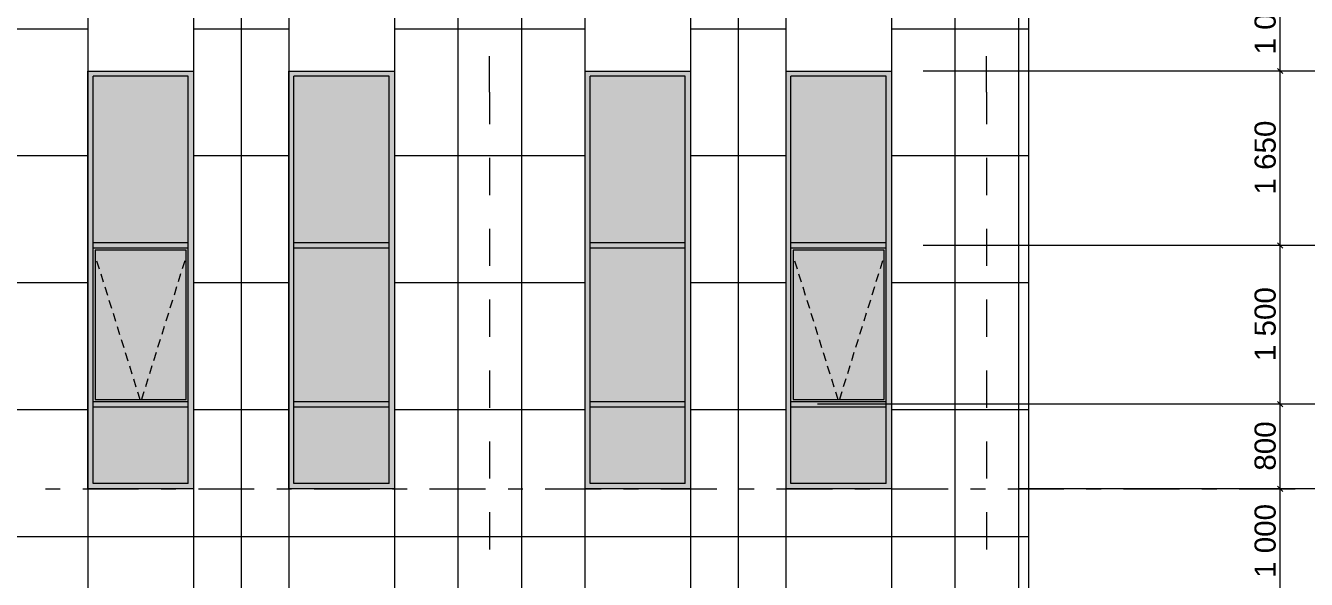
# Model space of a CAD drawing. Header units: millimetres. Extents: x 1499747 to 4341325, y -28481 to 441852.
# Drawn here: x 4146875 to 4158986, y 368221 to 373458 of the extents above; entities that cross this region are included whole.
import ezdxf

# ---------------------------------------------------------------- set-up
doc = ezdxf.new("R2010")
doc.units = ezdxf.units.MM
doc.header["$MEASUREMENT"] = 0
doc.layers.add('Чертеж и Рисунок', color=7, linetype='Continuous')
doc.styles.add('РЎР“Р•РќР•Р\xa0Р\x98Р\xa0_РЎРўР\x98Р›Р¬_2', font='')
doc.styles.get('РЎР“Р•РќР•Р\xa0Р\x98Р\xa0_РЎРўР\x98Р›Р¬_2').set_extended_font_data('GOST Common', italic=True)

msp = doc.modelspace()

# ---------------------------------------------------------------- hatches: boundary and pattern name
at = {"layer": 'Чертеж и Рисунок', "linetype": 'Continuous', "lineweight": 0, "true_color": 0x2e2e2e}
for points in [[(4148463.1, 373028.4), (4147463.1, 373028.4), (4147513.1, 372978.4), (4148413.1, 372978.4)], [(4147463.1, 371378.4), (4147513.1, 371378.4), (4147513.1, 372978.4), (4147463.1, 373028.4)], [(4148463.1, 371378.4), (4148463.1, 373028.4), (4148413.1, 372978.4), (4148413.1, 371378.4)], [(4150362.8, 373028.4), (4149362.8, 373028.4), (4149412.8, 372978.4), (4150312.8, 372978.4)], [(4149362.8, 373028.4), (4149362.8, 371378.4), (4149412.8, 371378.4), (4149412.8, 372978.4)], [(4150362.8, 373028.4), (4150312.8, 372978.4), (4150312.8, 371378.4), (4150362.8, 371378.4)], [(4153162.5, 373028.4), (4152162.5, 373028.4), (4152212.5, 372978.4), (4153112.5, 372978.4)], [(4152162.5, 373028.4), (4152162.5, 371378.4), (4152212.5, 371378.4), (4152212.5, 372978.4)], [(4153112.5, 372978.4), (4153112.5, 371378.4), (4153162.5, 371378.4), (4153162.5, 373028.4)], [(4154062.5, 373028.4), (4154112.5, 372978.4), (4155012.5, 372978.4), (4155062.5, 373028.4)], [(4154062.5, 371378.4), (4154112.5, 371378.4), (4154112.5, 372978.4), (4154062.5, 373028.4)], [(4155062.5, 371378.4), (4155062.5, 373028.4), (4155012.5, 372978.4), (4155012.5, 371378.4)], [(4147463.1, 369878.4), (4147513.1, 369878.4), (4147513.1, 371378.4), (4147463.1, 371378.4)], [(4147513.1, 371403.4), (4147513.1, 371353.4), (4148413.1, 371353.4), (4148413.1, 371403.4)], [(4148463.1, 369878.4), (4148463.1, 371378.4), (4148413.1, 371378.4), (4148413.1, 369878.4)], [(4149362.8, 369878.4), (4149412.8, 369878.4), (4149412.8, 371378.4), (4149362.8, 371378.4)], [(4149412.8, 371403.4), (4149412.8, 371353.4), (4150312.8, 371353.4), (4150312.8, 371403.4)], [(4150362.8, 369878.4), (4150362.8, 371378.4), (4150312.8, 371378.4), (4150312.8, 369878.4)], [(4152162.5, 369878.4), (4152212.5, 369878.4), (4152212.5, 371378.4), (4152162.5, 371378.4)], [(4152212.5, 371403.4), (4152212.5, 371353.4), (4153112.5, 371353.4), (4153112.5, 371403.4)], [(4153162.5, 369878.4), (4153162.5, 371378.4), (4153112.5, 371378.4), (4153112.5, 369878.4)], [(4154062.5, 369878.4), (4154112.5, 369878.4), (4154112.5, 371378.4), (4154062.5, 371378.4)], [(4154112.5, 371403.4), (4154112.5, 371353.4), (4155012.5, 371353.4), (4155012.5, 371403.4)], [(4155062.5, 369878.4), (4155062.5, 371378.4), (4155012.5, 371378.4), (4155012.5, 369878.4)], [(4147463.1, 369878.4), (4147463.1, 369078.4), (4147513.1, 369128.4), (4147513.1, 369878.4)], [(4147513.1, 369903.4), (4147513.1, 369853.4), (4148413.1, 369853.4), (4148413.1, 369903.4)], [(4148463.1, 369878.4), (4148413.1, 369878.4), (4148413.1, 369128.4), (4148463.1, 369078.4)], [(4149362.8, 369878.4), (4149362.8, 369078.4), (4149412.8, 369128.4), (4149412.8, 369878.4)], [(4150312.8, 369903.4), (4149412.8, 369903.4), (4149412.8, 369853.4), (4150312.8, 369853.4)], [(4150362.8, 369878.4), (4150312.8, 369878.4), (4150312.8, 369128.4), (4150362.8, 369078.4)], [(4152162.5, 369878.4), (4152162.5, 369078.4), (4152212.5, 369128.4), (4152212.5, 369878.4)], [(4153112.5, 369903.4), (4152212.5, 369903.4), (4152212.5, 369853.4), (4153112.5, 369853.4)], [(4153162.5, 369878.4), (4153112.5, 369878.4), (4153112.5, 369128.4), (4153162.5, 369078.4)], [(4154062.5, 369878.4), (4154062.5, 369078.4), (4154112.5, 369128.4), (4154112.5, 369878.4)], [(4155012.5, 369903.4), (4154112.5, 369903.4), (4154112.5, 369853.4), (4155012.5, 369853.4)], [(4155062.5, 369878.4), (4155012.5, 369878.4), (4155012.5, 369128.4), (4155062.5, 369078.4)], [(4147513.1, 369128.4), (4147463.1, 369078.4), (4148463.1, 369078.4), (4148413.1, 369128.4)], [(4149362.8, 369078.4), (4150362.8, 369078.4), (4150312.8, 369128.4), (4149412.8, 369128.4)], [(4152162.5, 369078.4), (4153162.5, 369078.4), (4153112.5, 369128.4), (4152212.5, 369128.4)], [(4154062.5, 369078.4), (4155062.5, 369078.4), (4155012.5, 369128.4), (4154112.5, 369128.4)]]:
    msp.add_hatch(color=250, dxfattribs=at).paths.add_polyline_path(points)
at = {"layer": 'Чертеж и Рисунок', "linetype": 'Continuous', "lineweight": 0, "true_color": 0x84adf9}
for points in [[(4147513.1, 372978.4), (4147513.1, 371403.4), (4148413.1, 371403.4), (4148413.1, 372978.4)], [(4149412.8, 372978.4), (4149412.8, 371403.4), (4150312.8, 371403.4), (4150312.8, 372978.4)], [(4153112.5, 372978.4), (4152212.5, 372978.4), (4152212.5, 371403.4), (4153112.5, 371403.4)], [(4154112.5, 371403.4), (4155012.5, 371403.4), (4155012.5, 372978.4), (4154112.5, 372978.4)], [(4147533.1, 369923.4), (4148393.1, 369923.4), (4148393.1, 371333.4), (4147533.1, 371333.4)], [(4150312.8, 371353.4), (4149412.8, 371353.4), (4149412.8, 369903.4), (4150312.8, 369903.4)], [(4153112.5, 371353.4), (4152212.5, 371353.4), (4152212.5, 369903.4), (4153112.5, 369903.4)], [(4154132.5, 369923.4), (4154992.5, 369923.4), (4154992.5, 371333.4), (4154132.5, 371333.4)], [(4147513.1, 369853.4), (4147513.1, 369128.4), (4148413.1, 369128.4), (4148413.1, 369853.4)], [(4149412.8, 369128.4), (4150312.8, 369128.4), (4150312.8, 369853.4), (4149412.8, 369853.4)], [(4152212.5, 369128.4), (4153112.5, 369128.4), (4153112.5, 369853.4), (4152212.5, 369853.4)], [(4154112.5, 369128.4), (4155012.5, 369128.4), (4155012.5, 369853.4), (4154112.5, 369853.4)]]:
    msp.add_hatch(color=161, dxfattribs=at).paths.add_polyline_path(points)
at = {"layer": 'Чертеж и Рисунок', "linetype": 'Continuous', "lineweight": 0, "true_color": 0xf7fdff}
for points in [[(4147513.1, 371353.4), (4147513.1, 369903.4), (4147533.1, 369923.4), (4147533.1, 371333.4)], [(4148413.1, 371353.4), (4147513.1, 371353.4), (4147533.1, 371333.4), (4148393.1, 371333.4)], [(4148413.1, 369903.4), (4148413.1, 371353.4), (4148393.1, 371333.4), (4148393.1, 369923.4)], [(4154112.5, 369903.4), (4154132.5, 369923.4), (4154132.5, 371333.4), (4154112.5, 371353.4)], [(4155012.5, 371353.4), (4154112.5, 371353.4), (4154132.5, 371333.4), (4154992.5, 371333.4)], [(4155012.5, 369903.4), (4155012.5, 371353.4), (4154992.5, 371333.4), (4154992.5, 369923.4)], [(4147513.1, 369903.4), (4148413.1, 369903.4), (4148393.1, 369923.4), (4147533.1, 369923.4)], [(4155012.5, 369903.4), (4154992.5, 369923.4), (4154132.5, 369923.4), (4154112.5, 369903.4)]]:
    msp.add_hatch(color=7, dxfattribs=at).paths.add_polyline_path(points)

# ---------------------------------------------------------------- linework, layer by layer
at = {"layer": 'Чертеж и Рисунок', "color": 7, "linetype": 'Continuous', "lineweight": 5}
for points in [[(4158737.7, 373028.4), (4158737.7, 374028.4)], [(4156362.8, 363828.4), (4156362.8, 373528.4)], [(4147463.1, 373028.4), (4148463.1, 373028.4)], [(4147463.1, 369078.4), (4147463.1, 373028.4)], [(4148463.1, 373028.4), (4148463.1, 369078.4)], [(4149362.8, 369078.4), (4149362.8, 373028.4)], [(4149362.8, 373028.4), (4150362.8, 373028.4)], [(4150362.8, 373028.4), (4150362.8, 369078.4)], [(4152162.5, 373028.4), (4153162.5, 373028.4)], [(4154062.5, 373028.4), (4155062.5, 373028.4)], [(4160252.1, 373028.4), (4155362.5, 373028.4)], [(4158784.6, 373028.4), (4155362.5, 373028.4)], [(4158712.7, 373053.4), (4158762.7, 373003.4)], [(4158737.7, 371378.4), (4158737.7, 373028.4)], [(4148413.1, 372978.4), (4147513.1, 372978.4)], [(4147513.1, 371403.4), (4147513.1, 372978.4)], [(4148413.1, 371403.4), (4148413.1, 372978.4)], [(4150312.8, 372978.4), (4149412.8, 372978.4)], [(4149412.8, 371403.4), (4149412.8, 372978.4)], [(4150312.8, 371403.4), (4150312.8, 372978.4)], [(4153112.5, 372978.4), (4152212.5, 372978.4)], [(4152212.5, 371403.4), (4152212.5, 372978.4)], [(4153112.5, 371403.4), (4153112.5, 372978.4)], [(4155012.5, 372978.4), (4154112.5, 372978.4)], [(4154112.5, 371403.4), (4154112.5, 372978.4)], [(4155012.5, 371403.4), (4155012.5, 372978.4)], [(4147513.1, 371378.4), (4147513.1, 371403.4)], [(4148413.1, 371403.4), (4147513.1, 371403.4)], [(4147513.1, 371353.4), (4147513.1, 371378.4)], [(4148413.1, 371353.4), (4147513.1, 371353.4)], [(4147513.1, 369878.4), (4147513.1, 371353.4)], [(4147533.1, 371333.4), (4147533.1, 369923.4)], [(4148393.1, 371333.4), (4147533.1, 371333.4)], [(4148393.1, 369923.4), (4148393.1, 371333.4)], [(4148413.1, 371378.4), (4148413.1, 371403.4)], [(4148413.1, 371353.4), (4148413.1, 371378.4)], [(4148413.1, 369903.4), (4148413.1, 371353.4)], [(4149412.8, 371378.4), (4149412.8, 371403.4)], [(4150312.8, 371403.4), (4149412.8, 371403.4)], [(4149412.8, 371353.4), (4149412.8, 371378.4)], [(4150312.8, 371353.4), (4149412.8, 371353.4)], [(4149412.8, 369878.4), (4149412.8, 371353.4)], [(4150312.8, 371378.4), (4150312.8, 371403.4)], [(4150312.8, 371353.4), (4150312.8, 371378.4)], [(4150312.8, 369903.4), (4150312.8, 371353.4)], [(4152212.5, 371378.4), (4152212.5, 371403.4)], [(4153112.5, 371403.4), (4152212.5, 371403.4)], [(4152212.5, 371353.4), (4152212.5, 371378.4)], [(4153112.5, 371353.4), (4152212.5, 371353.4)], [(4152212.5, 369878.4), (4152212.5, 371353.4)], [(4153112.5, 371378.4), (4153112.5, 371403.4)], [(4153112.5, 371353.4), (4153112.5, 371378.4)], [(4153112.5, 369903.4), (4153112.5, 371353.4)], [(4154112.5, 371378.4), (4154112.5, 371403.4)], [(4155012.5, 371403.4), (4154112.5, 371403.4)], [(4154112.5, 371353.4), (4154112.5, 371378.4)], [(4155012.5, 371353.4), (4154112.5, 371353.4)], [(4154112.5, 369878.4), (4154112.5, 371353.4)], [(4154132.5, 371333.4), (4154132.5, 369923.4)], [(4154992.5, 371333.4), (4154132.5, 371333.4)], [(4154992.5, 369923.4), (4154992.5, 371333.4)], [(4155012.5, 371378.4), (4155012.5, 371403.4)], [(4155012.5, 371353.4), (4155012.5, 371378.4)], [(4155012.5, 369903.4), (4155012.5, 371353.4)], [(4160252.1, 371378.4), (4155362.5, 371378.4)], [(4158784.6, 371378.4), (4155362.5, 371378.4)], [(4158712.7, 371403.4), (4158762.7, 371353.4)], [(4158737.7, 369878.4), (4158737.7, 371378.4)], [(4147513.1, 369903.4), (4148413.1, 369903.4)], [(4147513.1, 369128.4), (4147513.1, 369878.4)], [(4147533.1, 369923.4), (4148393.1, 369923.4)], [(4148413.1, 369878.4), (4148413.1, 369903.4)], [(4148413.1, 369853.4), (4148413.1, 369878.4)], [(4149412.8, 369903.4), (4150312.8, 369903.4)], [(4149412.8, 369128.4), (4149412.8, 369878.4)], [(4150312.8, 369878.4), (4150312.8, 369903.4)], [(4150312.8, 369853.4), (4150312.8, 369878.4)], [(4152212.5, 369903.4), (4153112.5, 369903.4)], [(4152212.5, 369128.4), (4152212.5, 369878.4)], [(4153112.5, 369878.4), (4153112.5, 369903.4)], [(4153112.5, 369853.4), (4153112.5, 369878.4)], [(4154112.5, 369903.4), (4155012.5, 369903.4)], [(4154112.5, 369128.4), (4154112.5, 369878.4)], [(4154132.5, 369923.4), (4154992.5, 369923.4)], [(4158784.6, 369878.4), (4154362.5, 369878.4)], [(4155012.5, 369878.4), (4155012.5, 369903.4)], [(4155012.5, 369853.4), (4155012.5, 369878.4)], [(4160252.1, 369878.4), (4155362.5, 369878.4)], [(4158712.7, 369903.4), (4158762.7, 369853.4)], [(4158737.7, 369078.4), (4158737.7, 369878.4)], [(4147513.1, 369853.4), (4148413.1, 369853.4)], [(4148413.1, 369128.4), (4148413.1, 369853.4)], [(4149412.8, 369853.4), (4150312.8, 369853.4)], [(4150312.8, 369128.4), (4150312.8, 369853.4)], [(4152212.5, 369853.4), (4153112.5, 369853.4)], [(4153112.5, 369128.4), (4153112.5, 369853.4)], [(4154112.5, 369853.4), (4155012.5, 369853.4)], [(4155012.5, 369128.4), (4155012.5, 369853.4)], [(4148463.1, 369078.4), (4147463.1, 369078.4)], [(4148413.1, 369128.4), (4147513.1, 369128.4)], [(4150362.8, 369078.4), (4149362.8, 369078.4)], [(4150312.8, 369128.4), (4149412.8, 369128.4)], [(4153162.5, 369078.4), (4152162.5, 369078.4)], [(4153112.5, 369128.4), (4152212.5, 369128.4)], [(4155062.5, 369078.4), (4154062.5, 369078.4)], [(4155012.5, 369128.4), (4154112.5, 369128.4)], [(4155062.5, 369078.4), (4155062.7, 369078.4)], [(4158784.6, 369078.4), (4156262.8, 369078.4)], [(4160252.1, 369078.4), (4156512.8, 369078.4)], [(4158712.7, 369103.4), (4158762.7, 369053.4)], [(4158737.7, 368078.4), (4158737.7, 369078.4)], [(4155062.6, 368878.4), (4155062.7, 368878.4)]]:
    msp.add_lwpolyline(points, dxfattribs=at)
at = {"layer": 'Чертеж и Рисунок', "color": 253, "linetype": 'Continuous', "lineweight": 5, "true_color": 0xaaaaaa}
for points in [[(4147462.8, 373528.4), (4147462.8, 368078.4)], [(4148462.8, 373528.4), (4148462.8, 368078.4)], [(4148912.8, 373528.4), (4148912.8, 368078.4)], [(4149362.7, 373528.4), (4149362.7, 368078.4)], [(4150362.8, 373528.4), (4150362.8, 368078.4)], [(4150962.7, 373528.4), (4150962.7, 363828.4)], [(4151562.7, 373528.4), (4151562.7, 363828.4)], [(4152162.5, 373528.4), (4152162.5, 363828.4)], [(4153162.5, 373528.4), (4153162.5, 368078.4)], [(4153612.5, 373528.4), (4153612.5, 368078.4)], [(4154062.5, 373528.4), (4154062.5, 368078.4)], [(4155062.5, 373528.4), (4155062.5, 363828.4)], [(4155662.5, 373528.4), (4155662.5, 363828.4)], [(4156262.5, 373528.4), (4156262.5, 363828.4)], [(4145662.8, 373428), (4147462.8, 373428)], [(4148462.8, 373428), (4149362.8, 373428)], [(4150362.8, 373428), (4152162.8, 373428)], [(4153162.5, 373428), (4154062.5, 373428)], [(4155062.8, 373428), (4156362.8, 373428)], [(4145662.8, 372228), (4147462.8, 372228)], [(4148462.8, 372228), (4148463.1, 372228)], [(4148463.1, 372228), (4149362.8, 372228)], [(4150362.8, 372228), (4152162.5, 372228)], [(4152162.5, 372228), (4152162.8, 372228)], [(4153162.5, 372228), (4154062.5, 372228)], [(4155062.8, 372228), (4156362.8, 372228)], [(4145662.8, 371028), (4147462.8, 371028)], [(4148462.8, 371028), (4148463.1, 371028)], [(4148463.1, 371028), (4149362.8, 371028)], [(4150362.8, 371028), (4152162.5, 371028)], [(4152162.5, 371028), (4152162.8, 371028)], [(4153162.5, 371028), (4154062.5, 371028)], [(4155062.8, 371028), (4156362.8, 371028)], [(4145662.8, 369828), (4147462.8, 369828)], [(4148462.8, 369828), (4148463.1, 369828)], [(4148463.1, 369828), (4149362.8, 369828)], [(4150362.8, 369828), (4152162.5, 369828)], [(4152162.5, 369828), (4152162.8, 369828)], [(4153162.5, 369828), (4154062.5, 369828)], [(4155062.8, 369828), (4156362.8, 369828)], [(4146782.8, 368628), (4147462.8, 368628)], [(4147462.8, 368628), (4152162.5, 368628)], [(4152162.6, 368628), (4155062.6, 368628)], [(4155062.7, 368628), (4155062.8, 368628)], [(4155062.8, 368628), (4156362.8, 368628)]]:
    msp.add_lwpolyline(points, dxfattribs=at)
at = {"layer": 'Чертеж и Рисунок', "color": 8, "linetype": 'Continuous', "lineweight": 15}
for points in [[(4151262.8, 372828.4), (4151262.8, 373169.7)], [(4155962.8, 372828.4), (4155962.8, 373169.7)], [(4151262.8, 372828.4), (4151262.8, 372525.1)], [(4155962.8, 372828.4), (4155962.8, 372525.1)], [(4151262.8, 372207.6), (4151262.8, 371854.8)], [(4155962.8, 372207.6), (4155962.8, 371854.8)], [(4151262.8, 371537.3), (4151262.8, 371184.6)], [(4155962.8, 371537.3), (4155962.8, 371184.6)], [(4151262.8, 370867.1), (4151262.8, 370514.3)], [(4155962.8, 370867.1), (4155962.8, 370514.3)], [(4151262.8, 370196.8), (4151262.8, 369844)], [(4155962.8, 370196.8), (4155962.8, 369844)], [(4151262.8, 369526.5), (4151262.8, 369173.7)], [(4155962.8, 369526.5), (4155962.8, 369173.7)], [(4151262.8, 368856.2), (4151262.8, 368503.4)], [(4155962.8, 368856.2), (4155962.8, 368503.4)]]:
    msp.add_lwpolyline(points, dxfattribs=at)
at = {"layer": 'Чертеж и Рисунок', "color": 23, "linetype": 'Continuous', "lineweight": 5, "true_color": 0xbf8080}
for points in [[(4147546.8, 371234.3), (4147570.6, 371158)], [(4148379.4, 371234.3), (4148355.6, 371158)], [(4154146.2, 371234.3), (4154170, 371158)], [(4154978.8, 371234.3), (4154955, 371158)], [(4147585.5, 371110.2), (4147609.3, 371033.8)], [(4148340.8, 371110.2), (4148317, 371033.8)], [(4154184.9, 371110.2), (4154208.7, 371033.8)], [(4154940.1, 371110.2), (4154916.3, 371033.8)], [(4147624.2, 370986.1), (4147648, 370909.7)], [(4148302.1, 370986.1), (4148278.3, 370909.7)], [(4154223.5, 370986.1), (4154247.3, 370909.7)], [(4154901.5, 370986.1), (4154877.7, 370909.7)], [(4147662.8, 370862), (4147686.6, 370785.6)], [(4148263.4, 370862), (4148239.6, 370785.6)], [(4154262.2, 370862), (4154286, 370785.6)], [(4154862.8, 370862), (4154839, 370785.6)], [(4147701.5, 370737.9), (4147725.3, 370661.5)], [(4148224.7, 370737.9), (4148200.9, 370661.5)], [(4154300.9, 370737.9), (4154324.7, 370661.5)], [(4154824.1, 370737.9), (4154800.3, 370661.5)], [(4147740.2, 370613.8), (4147764, 370537.4)], [(4148186.1, 370613.8), (4148162.3, 370537.4)], [(4154339.6, 370613.8), (4154363.4, 370537.4)], [(4154785.4, 370613.8), (4154761.6, 370537.4)], [(4147778.9, 370489.7), (4147802.7, 370413.3)], [(4148147.4, 370489.7), (4148123.6, 370413.3)], [(4154378.3, 370489.7), (4154402.1, 370413.3)], [(4154746.8, 370489.7), (4154723, 370413.3)], [(4147817.6, 370365.5), (4147841.4, 370289.2)], [(4148108.7, 370365.5), (4148084.9, 370289.2)], [(4154416.9, 370365.5), (4154440.7, 370289.2)], [(4154708.1, 370365.5), (4154684.3, 370289.2)], [(4147856.2, 370241.4), (4147880, 370165.1)], [(4148070, 370241.4), (4148046.2, 370165.1)], [(4154455.6, 370241.4), (4154479.4, 370165.1)], [(4154669.4, 370241.4), (4154645.6, 370165.1)], [(4147894.9, 370117.3), (4147918.7, 370040.9)], [(4148031.3, 370117.3), (4148007.5, 370040.9)], [(4154494.3, 370117.3), (4154518.1, 370040.9)], [(4154630.7, 370117.3), (4154606.9, 370040.9)], [(4147933.6, 369993.2), (4147939.3, 369974.8)], [(4147992.7, 369993.2), (4147986.9, 369974.8)], [(4154533, 369993.2), (4154538.7, 369974.8)], [(4154592, 369993.2), (4154586.3, 369974.8)], [(4147939.3, 369974.8), (4147955.3, 369923.4)], [(4147986.9, 369974.8), (4147970.9, 369923.4)], [(4154538.7, 369974.8), (4154554.7, 369923.4)], [(4154586.3, 369974.8), (4154570.3, 369923.4)]]:
    msp.add_lwpolyline(points, dxfattribs=at)
at = {"layer": 'Чертеж и Рисунок', "color": 1, "linetype": 'Continuous', "lineweight": 0}
for points in [[(4147062.2, 369078.4), (4147203.3, 369078.4)], [(4147415, 369078.4), (4147944.1, 369078.4)], [(4148155.8, 369078.4), (4148296.9, 369078.4)], [(4148508.6, 369078.4), (4149037.7, 369078.4)], [(4149249.4, 369078.4), (4149390.5, 369078.4)], [(4149602.2, 369078.4), (4150131.3, 369078.4)], [(4150343, 369078.4), (4150484.1, 369078.4)], [(4150695.8, 369078.4), (4151225, 369078.4)], [(4151436.6, 369078.4), (4151577.7, 369078.4)], [(4151789.4, 369078.4), (4152318.6, 369078.4)], [(4152530.2, 369078.4), (4152671.3, 369078.4)], [(4152883, 369078.4), (4153412.2, 369078.4)], [(4153623.8, 369078.4), (4153765, 369078.4)], [(4153976.6, 369078.4), (4154505.8, 369078.4)], [(4154717.5, 369078.4), (4154858.6, 369078.4)], [(4155070.2, 369078.4), (4155599.4, 369078.4)], [(4155811.1, 369078.4), (4155952.2, 369078.4)], [(4156163.8, 369078.4), (4156693, 369078.4)], [(4156904.7, 369078.4), (4157045.8, 369078.4)], [(4157257.5, 369078.4), (4157786.6, 369078.4)], [(4157998.3, 369078.4), (4158139.4, 369078.4)], [(4158351.1, 369078.4), (4158880.2, 369078.4)]]:
    msp.add_lwpolyline(points, dxfattribs=at)

# ---------------------------------------------------------------- texts
at = {"layer": 'Чертеж и Рисунок', "color": 7, "linetype": 'Continuous', "lineweight": 15, "char_height": 200, "attachment_point": 7, "rotation": 90, "style": 'РЎР“Р•РќР•Р\xa0Р\x98Р\xa0_РЎРўР\x98Р›Р¬_2'}
for s, insert in [('\\A1;{\\pql;\\fArial|b0|i0|c204|p0;\\W1.000000;1 000}', (4158698.5, 373185.1)), ('\\A1;{\\pql;\\fArial|b0|i0|c204|p0;\\W1.000000;1 650}', (4158698.5, 371860.1)), ('\\A1;{\\pql;\\fArial|b0|i0|c204|p0;\\W1.000000;1 500}', (4158698.5, 370285.3)), ('\\A1;{\\pql;\\fArial|b0|i0|c204|p0;\\W1.000000;800}', (4158698.5, 369249.5)), ('\\A1;{\\pql;\\fArial|b0|i0|c204|p0;\\W1.000000;1 000}', (4158698.5, 368235.3))]:
    msp.add_mtext(s, dxfattribs=dict(at, insert=insert))

doc.saveas('drawing.dxf')
